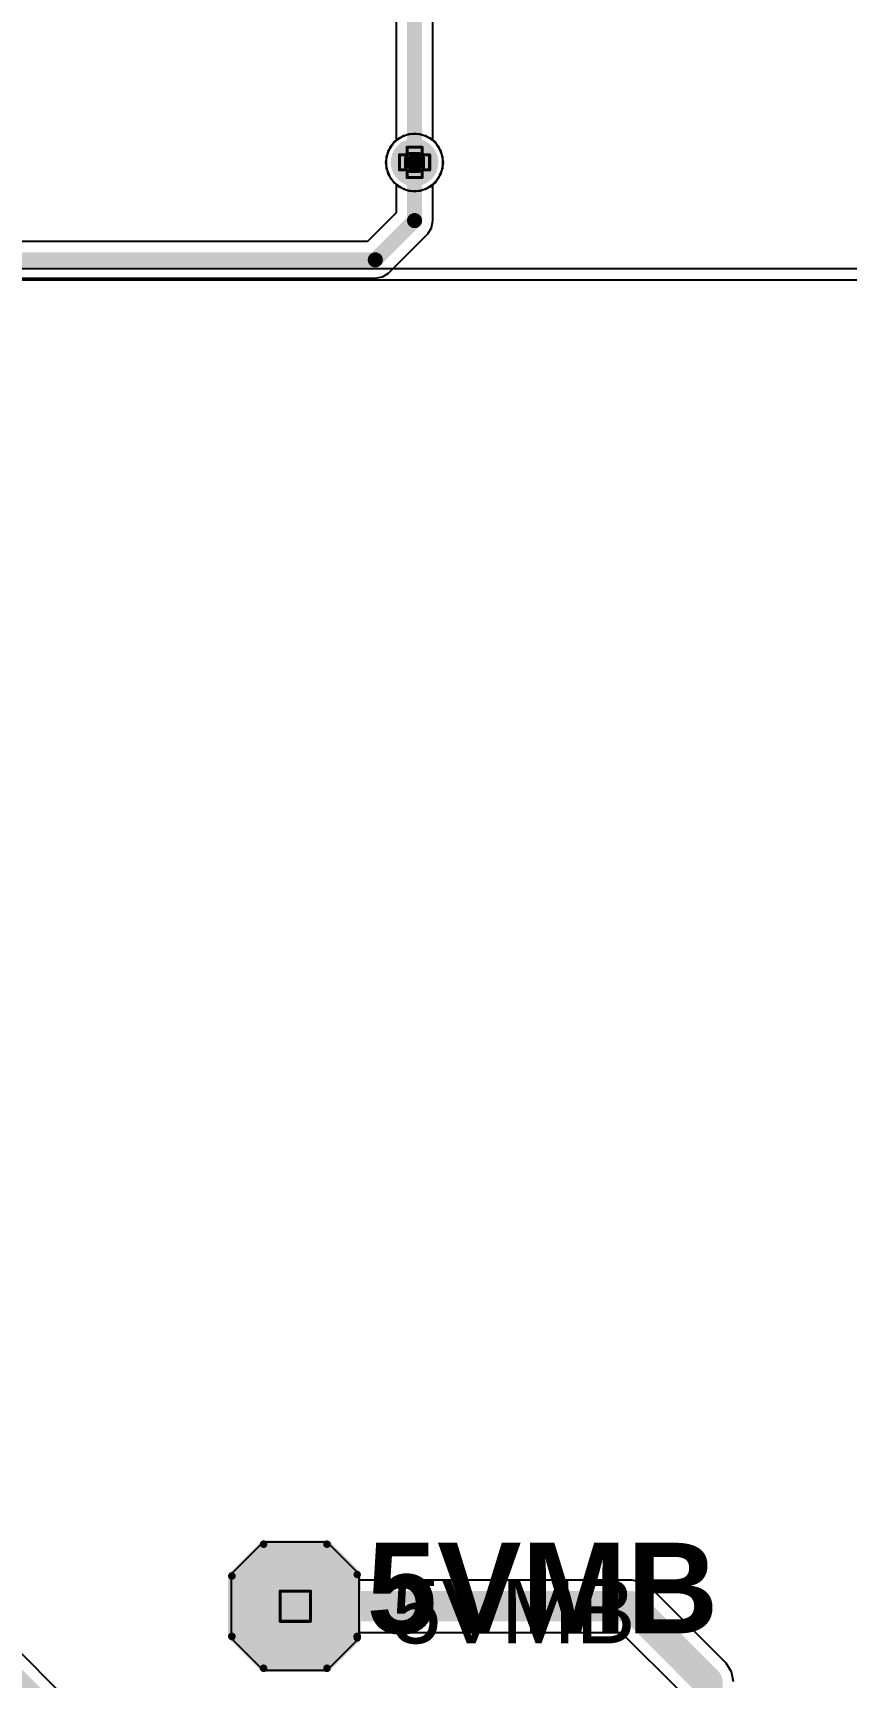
# Model space of a CAD drawing. Header units: inches. Extents: x -0.1 to 17.9, y -0.8 to 4.8.
# Drawn here: x 2.166 to 2.705, y 1.113 to 2.201 of the extents above; entities that cross this region are included whole.
import ezdxf

# ---------------------------------------------------------------- set-up
doc = ezdxf.new("R2010")
doc.units = ezdxf.units.IN
doc.header["$MEASUREMENT"] = 0
for name, color, linetype in [('Bottom Layer 1', 5, 'Continuous'), ('Bottom Solder', 6, 'Continuous'), ('Drill Drawing', 1, 'Continuous'), ('GND+Signal', 16, 'Continuous'), ('Multi-Layer', 9, 'Continuous'), ('Pad Holes', 156, 'Continuous'), ('PWR+Signal', 76, 'Continuous'), ('Top 3D Body', 56, 'Continuous'), ('Top Layer 1', 1, 'Continuous'), ('Top Overlay', 2, 'Continuous'), ('Top Solder', 216, 'Continuous'), ('Via Holes', 16, 'Continuous')]:
    doc.layers.add(name, color=color, linetype=linetype)
doc.styles.add('Arial', font='', dxfattribs={"height": 0.2})
doc.styles.add('Arial_Bold', font='', dxfattribs={"height": 0.2})
doc.styles.get('Arial').set_extended_font_data('Arial')
doc.styles.get('Arial_Bold').set_extended_font_data('Arial', bold=True)

# ---------------------------------------------------------------- blocks, each defined once
blk = doc.blocks.new('T____P______TH_1_8___H_________0_92___204')
at = {"layer": 'Bottom Layer 1'}
blk.add_hatch(color=5, dxfattribs=at).paths.add_polyline_path([(0.0177, 0.0354), (-0.0177, 0.0354), (-0.0354, 0.0177), (-0.0354, -0.0177), (-0.0177, -0.0354), (0.0177, -0.0354), (0.0354, -0.0177), (0.0354, 0.0177)])
at = {"layer": 'Bottom Solder'}
blk.add_hatch(color=6, dxfattribs=at).paths.add_polyline_path([(0.0197, 0.0394), (-0.0197, 0.0394), (-0.0394, 0.0197), (-0.0394, -0.0197), (-0.0197, -0.0394), (0.0197, -0.0394), (0.0394, -0.0197), (0.0394, 0.0197)])
at = {"layer": 'GND+Signal'}
blk.add_hatch(color=16, dxfattribs=at).paths.add_polyline_path([(0.0177, 0.0354), (-0.0177, 0.0354), (-0.0354, 0.0177), (-0.0354, -0.0177), (-0.0177, -0.0354), (0.0177, -0.0354), (0.0354, -0.0177), (0.0354, 0.0177)])
at = {"layer": 'Multi-Layer'}
blk.add_hatch(color=9, dxfattribs=at).paths.add_polyline_path([(0.0177, 0.0354), (-0.0177, 0.0354), (-0.0354, 0.0177), (-0.0354, -0.0177), (-0.0177, -0.0354), (0.0177, -0.0354), (0.0354, -0.0177), (0.0354, 0.0177)])
at = {"layer": 'Pad Holes'}
h = blk.add_hatch(color=7, dxfattribs=at)
edge = h.paths.add_edge_path()
edge.add_arc((0, 0), 0.0181, 0, 360)
at = {"layer": 'PWR+Signal'}
blk.add_hatch(color=76, dxfattribs=at).paths.add_polyline_path([(0.0177, 0.0354), (-0.0177, 0.0354), (-0.0354, 0.0177), (-0.0354, -0.0177), (-0.0177, -0.0354), (0.0177, -0.0354), (0.0354, -0.0177), (0.0354, 0.0177)])
at = {"layer": 'Top Layer 1'}
blk.add_hatch(color=1, dxfattribs=at).paths.add_polyline_path([(0.0177, 0.0354), (-0.0177, 0.0354), (-0.0354, 0.0177), (-0.0354, -0.0177), (-0.0177, -0.0354), (0.0177, -0.0354), (0.0354, -0.0177), (0.0354, 0.0177)])
at = {"layer": 'Top Solder'}
blk.add_hatch(color=216, dxfattribs=at).paths.add_polyline_path([(0.0197, 0.0394), (-0.0197, 0.0394), (-0.0394, 0.0197), (-0.0394, -0.0197), (-0.0197, -0.0394), (0.0197, -0.0394), (0.0394, -0.0197), (0.0394, 0.0197)])
at = {"layer": 'Top Overlay'}
for points in [[(-0.02, 0.042, 0.005, 0.005, 0), (-0.041, 0.021, 0.005, 0.005, 0)], [(-0.02, 0.042, 0.005, 0.005, 0), (0.02, 0.042, 0.005, 0.005, 0)], [(0.02, 0.042, 0.005, 0.005, 0), (0.041, 0.021, 0.005, 0.005, 0)], [(-0.041, 0.021, 0.005, 0.005, 0), (-0.041, -0.021, 0.005, 0.005, 0)], [(0.041, 0.021, 0.005, 0.005, 0), (0.041, -0.021, 0.005, 0.005, 0)], [(-0.041, -0.021, 0.005, 0.005, 0), (-0.021, -0.041, 0.005, 0.005, 0)], [(0.041, -0.021, 0.005, 0.005, 0), (0.021, -0.041, 0.005, 0.005, 0)], [(-0.02, -0.041, 0.005, 0.005, 0), (0.021, -0.041, 0.005, 0.005, 0)]]:
    blk.add_lwpolyline(points, format="xyseb", dxfattribs=at)
for points in [[(-0.0213, 0.042, 0.0025, 0.0025, 1), (-0.0187, 0.042, 0.0025, 0.0025, 1)], [(-0.0213, 0.042, 0.0025, 0.0025, 1), (-0.0187, 0.042, 0.0025, 0.0025, 1)], [(0.0187, 0.042, 0.0025, 0.0025, 1), (0.0213, 0.042, 0.0025, 0.0025, 1)], [(0.0187, 0.042, 0.0025, 0.0025, 1), (0.0213, 0.042, 0.0025, 0.0025, 1)], [(-0.0423, 0.021, 0.0025, 0.0025, 1), (-0.0398, 0.021, 0.0025, 0.0025, 1)], [(-0.0423, 0.021, 0.0025, 0.0025, 1), (-0.0398, 0.021, 0.0025, 0.0025, 1)], [(0.0398, 0.021, 0.0025, 0.0025, 1), (0.0423, 0.021, 0.0025, 0.0025, 1)], [(0.0398, 0.021, 0.0025, 0.0025, 1), (0.0423, 0.021, 0.0025, 0.0025, 1)], [(-0.0423, -0.021, 0.0025, 0.0025, 1), (-0.0398, -0.021, 0.0025, 0.0025, 1)], [(-0.0423, -0.021, 0.0025, 0.0025, 1), (-0.0398, -0.021, 0.0025, 0.0025, 1)], [(0.0398, -0.021, 0.0025, 0.0025, 1), (0.0423, -0.021, 0.0025, 0.0025, 1)], [(0.0398, -0.021, 0.0025, 0.0025, 1), (0.0423, -0.021, 0.0025, 0.0025, 1)], [(-0.0222, -0.041, 0.0025, 0.0025, 1), (-0.0198, -0.041, 0.0025, 0.0025, 1)], [(-0.0213, -0.041, 0.0025, 0.0025, 1), (-0.0187, -0.041, 0.0025, 0.0025, 1)], [(0.0198, -0.041, 0.0025, 0.0025, 1), (0.0222, -0.041, 0.0025, 0.0025, 1)], [(0.0198, -0.041, 0.0025, 0.0025, 1), (0.0222, -0.041, 0.0025, 0.0025, 1)]]:
    blk.add_lwpolyline(points, format="xyseb", close=True, dxfattribs=at)

msp = doc.modelspace()

# ---------------------------------------------------------------- hatches: boundary and pattern name
at = {"layer": 'Bottom Layer 1'}
h = msp.add_hatch(color=5, dxfattribs=at)
edge = h.paths.add_edge_path()
edge.add_arc((2.419, 2.1155), 0.0118, 0, 360)
at = {"layer": 'Bottom Solder'}
h = msp.add_hatch(color=6, dxfattribs=at)
edge = h.paths.add_edge_path()
edge.add_arc((2.419, 2.1155), 0.0158, 0, 360)
at = {"layer": 'GND+Signal'}
h = msp.add_hatch(color=16, dxfattribs=at)
edge = h.paths.add_edge_path()
edge.add_arc((2.419, 2.1155), 0.0118, 0, 360)
at = {"layer": 'PWR+Signal'}
h = msp.add_hatch(color=76, dxfattribs=at)
edge = h.paths.add_edge_path()
edge.add_arc((2.419, 2.1155), 0.0118, 0, 360)
at = {"layer": 'Top Layer 1'}
h = msp.add_hatch(color=1, dxfattribs=at)
edge = h.paths.add_edge_path()
edge.add_arc((2.419, 2.1155), 0.0118, 0, 360)
at = {"layer": 'Top Solder'}
h = msp.add_hatch(color=216, dxfattribs=at)
edge = h.paths.add_edge_path()
edge.add_arc((2.419, 2.1155), 0.0158, 0, 360)
at = {"layer": 'Via Holes'}
h = msp.add_hatch(color=7, dxfattribs=at)
edge = h.paths.add_edge_path()
edge.add_arc((2.419, 2.1155), 0.00591, 0, 360)

# ---------------------------------------------------------------- linework, layer by layer
at = {"layer": 'Bottom Layer 1'}
for p, q in [((2.4153, 2.1343), (2.4083, 2.1314)), ((2.4227, 2.1343), (2.4153, 2.1343)), ((2.4297, 2.1314), (2.4227, 2.1343)), ((2.4031, 2.1262), (2.4002, 2.1192)), ((2.4083, 2.1314), (2.4031, 2.1262)), ((2.4349, 2.1262), (2.4297, 2.1314)), ((2.4378, 2.1192), (2.4349, 2.1262)), ((2.4002, 2.1192), (2.4002, 2.1118)), ((2.4002, 2.1118), (2.4031, 2.1048)), ((2.4349, 2.1048), (2.4378, 2.1118)), ((2.4378, 2.1118), (2.4378, 2.1192)), ((2.4031, 2.1048), (2.4068, 2.1011)), ((2.4068, 2.1011), (2.4068, 2.0821)), ((2.4312, 2.1011), (2.4349, 2.1048)), ((2.4312, 2.077), (2.4312, 2.1011)), ((2.4068, 2.0821), (2.3879, 2.0632)), ((2.4017, 2.0423), (2.4277, 2.0683)), ((2.4277, 2.0683), (2.4303, 2.0723)), ((2.4303, 2.0723), (2.4312, 2.077)), ((2.3879, 2.0632), (1.5204, 2.0632)), ((1.5204, 2.0388), (2.393, 2.0388)), ((2.393, 2.0388), (2.3977, 2.0397)), ((2.3977, 2.0397), (2.4017, 2.0423)), ((2.3188, 1.2024), (2.2976, 1.1812)), ((2.3612, 1.2024), (2.3188, 1.2024)), ((2.3824, 1.1812), (2.3612, 1.2024)), ((2.2976, 1.1812), (2.2976, 1.1388)), ((2.3824, 1.1388), (2.3824, 1.1812)), ((2.2976, 1.1388), (2.3188, 1.1176)), ((2.3612, 1.1176), (2.3824, 1.1388)), ((2.3188, 1.1176), (2.3612, 1.1176))]:
    msp.add_line(p, q, dxfattribs=at)
for points in [[(2.419, 2.077, 0.01, 0.01, 0), (2.419, 2.1155, 0.01, 0.01, 0)], [(2.393, 2.051, 0.01, 0.01, 0), (2.419, 2.077, 0.01, 0.01, 0)], [(1.506, 2.051, 0.01, 0.01, 0), (2.393, 2.051, 0.01, 0.01, 0)]]:
    msp.add_lwpolyline(points, format="xyseb", dxfattribs=at)
for points in [[(2.4165, 2.1155, 0.005, 0.005, 1), (2.4215, 2.1155, 0.005, 0.005, 1)], [(2.4165, 2.077, 0.005, 0.005, 1), (2.4215, 2.077, 0.005, 0.005, 1)], [(2.4165, 2.077, 0.005, 0.005, 1), (2.4215, 2.077, 0.005, 0.005, 1)], [(2.3905, 2.051, 0.005, 0.005, 1), (2.3955, 2.051, 0.005, 0.005, 1)], [(2.3905, 2.051, 0.005, 0.005, 1), (2.3955, 2.051, 0.005, 0.005, 1)]]:
    msp.add_lwpolyline(points, format="xyseb", close=True, dxfattribs=at)
at = {"layer": 'Drill Drawing'}
for points in [[(2.414, 2.1205, 0.002, 0.002, 0), (2.414, 2.1255, 0.002, 0.002, 0)], [(2.414, 2.1255, 0.002, 0.002, 0), (2.424, 2.1255, 0.002, 0.002, 0)], [(2.416, 2.1185, 0.002, 0.002, 0), (2.416, 2.1215, 0.002, 0.002, 0)], [(2.416, 2.1215, 0.002, 0.002, 0), (2.422, 2.1215, 0.002, 0.002, 0)], [(2.422, 2.1185, 0.002, 0.002, 0), (2.422, 2.1215, 0.002, 0.002, 0)], [(2.424, 2.1205, 0.002, 0.002, 0), (2.424, 2.1255, 0.002, 0.002, 0)], [(2.409, 2.1105, 0.002, 0.002, 0), (2.409, 2.1205, 0.002, 0.002, 0)], [(2.409, 2.1205, 0.002, 0.002, 0), (2.414, 2.1205, 0.002, 0.002, 0)], [(2.409, 2.1105, 0.002, 0.002, 0), (2.414, 2.1105, 0.002, 0.002, 0)], [(2.413, 2.1125, 0.002, 0.002, 0), (2.413, 2.1185, 0.002, 0.002, 0)], [(2.413, 2.1185, 0.002, 0.002, 0), (2.416, 2.1185, 0.002, 0.002, 0)], [(2.413, 2.1125, 0.002, 0.002, 0), (2.416, 2.1125, 0.002, 0.002, 0)], [(2.414, 2.1055, 0.002, 0.002, 0), (2.414, 2.1105, 0.002, 0.002, 0)], [(2.416, 2.1095, 0.002, 0.002, 0), (2.416, 2.1125, 0.002, 0.002, 0)], [(2.422, 2.1185, 0.002, 0.002, 0), (2.425, 2.1185, 0.002, 0.002, 0)], [(2.422, 2.1125, 0.002, 0.002, 0), (2.425, 2.1125, 0.002, 0.002, 0)], [(2.422, 2.1095, 0.002, 0.002, 0), (2.422, 2.1125, 0.002, 0.002, 0)], [(2.424, 2.1205, 0.002, 0.002, 0), (2.429, 2.1205, 0.002, 0.002, 0)], [(2.424, 2.1105, 0.002, 0.002, 0), (2.429, 2.1105, 0.002, 0.002, 0)], [(2.424, 2.1055, 0.002, 0.002, 0), (2.424, 2.1105, 0.002, 0.002, 0)], [(2.425, 2.1125, 0.002, 0.002, 0), (2.425, 2.1185, 0.002, 0.002, 0)], [(2.429, 2.1105, 0.002, 0.002, 0), (2.429, 2.1205, 0.002, 0.002, 0)], [(2.414, 2.1055, 0.002, 0.002, 0), (2.424, 2.1055, 0.002, 0.002, 0)], [(2.416, 2.1095, 0.002, 0.002, 0), (2.422, 2.1095, 0.002, 0.002, 0)], [(2.33, 1.17, 0.002, 0.002, 0), (2.35, 1.17, 0.002, 0.002, 0)], [(2.33, 1.15, 0.002, 0.002, 0), (2.33, 1.17, 0.002, 0.002, 0)], [(2.35, 1.15, 0.002, 0.002, 0), (2.35, 1.17, 0.002, 0.002, 0)], [(2.33, 1.15, 0.002, 0.002, 0), (2.35, 1.15, 0.002, 0.002, 0)]]:
    msp.add_lwpolyline(points, format="xyseb", dxfattribs=at)
for points in [[(2.4135, 2.1255, 0.001, 0.001, 1), (2.4145, 2.1255, 0.001, 0.001, 1)], [(2.4135, 2.1255, 0.001, 0.001, 1), (2.4145, 2.1255, 0.001, 0.001, 1)], [(2.4155, 2.1215, 0.001, 0.001, 1), (2.4165, 2.1215, 0.001, 0.001, 1)], [(2.4155, 2.1215, 0.001, 0.001, 1), (2.4165, 2.1215, 0.001, 0.001, 1)], [(2.4215, 2.1215, 0.001, 0.001, 1), (2.4225, 2.1215, 0.001, 0.001, 1)], [(2.4215, 2.1215, 0.001, 0.001, 1), (2.4225, 2.1215, 0.001, 0.001, 1)], [(2.4235, 2.1255, 0.001, 0.001, 1), (2.4245, 2.1255, 0.001, 0.001, 1)], [(2.4235, 2.1255, 0.001, 0.001, 1), (2.4245, 2.1255, 0.001, 0.001, 1)], [(2.4085, 2.1205, 0.001, 0.001, 1), (2.4095, 2.1205, 0.001, 0.001, 1)], [(2.4085, 2.1205, 0.001, 0.001, 1), (2.4095, 2.1205, 0.001, 0.001, 1)], [(2.4085, 2.1105, 0.001, 0.001, 1), (2.4095, 2.1105, 0.001, 0.001, 1)], [(2.4085, 2.1105, 0.001, 0.001, 1), (2.4095, 2.1105, 0.001, 0.001, 1)], [(2.4125, 2.1185, 0.001, 0.001, 1), (2.4135, 2.1185, 0.001, 0.001, 1)], [(2.4125, 2.1185, 0.001, 0.001, 1), (2.4135, 2.1185, 0.001, 0.001, 1)], [(2.4125, 2.1125, 0.001, 0.001, 1), (2.4135, 2.1125, 0.001, 0.001, 1)], [(2.4125, 2.1125, 0.001, 0.001, 1), (2.4135, 2.1125, 0.001, 0.001, 1)], [(2.4135, 2.1205, 0.001, 0.001, 1), (2.4145, 2.1205, 0.001, 0.001, 1)], [(2.4135, 2.1205, 0.001, 0.001, 1), (2.4145, 2.1205, 0.001, 0.001, 1)], [(2.4135, 2.1105, 0.001, 0.001, 1), (2.4145, 2.1105, 0.001, 0.001, 1)], [(2.4135, 2.1105, 0.001, 0.001, 1), (2.4145, 2.1105, 0.001, 0.001, 1)], [(2.4155, 2.1185, 0.001, 0.001, 1), (2.4165, 2.1185, 0.001, 0.001, 1)], [(2.4155, 2.1185, 0.001, 0.001, 1), (2.4165, 2.1185, 0.001, 0.001, 1)], [(2.4155, 2.1125, 0.001, 0.001, 1), (2.4165, 2.1125, 0.001, 0.001, 1)], [(2.4155, 2.1125, 0.001, 0.001, 1), (2.4165, 2.1125, 0.001, 0.001, 1)], [(2.4215, 2.1185, 0.001, 0.001, 1), (2.4225, 2.1185, 0.001, 0.001, 1)], [(2.4215, 2.1185, 0.001, 0.001, 1), (2.4225, 2.1185, 0.001, 0.001, 1)], [(2.4215, 2.1125, 0.001, 0.001, 1), (2.4225, 2.1125, 0.001, 0.001, 1)], [(2.4215, 2.1125, 0.001, 0.001, 1), (2.4225, 2.1125, 0.001, 0.001, 1)], [(2.4235, 2.1205, 0.001, 0.001, 1), (2.4245, 2.1205, 0.001, 0.001, 1)], [(2.4235, 2.1205, 0.001, 0.001, 1), (2.4245, 2.1205, 0.001, 0.001, 1)], [(2.4235, 2.1105, 0.001, 0.001, 1), (2.4245, 2.1105, 0.001, 0.001, 1)], [(2.4235, 2.1105, 0.001, 0.001, 1), (2.4245, 2.1105, 0.001, 0.001, 1)], [(2.4245, 2.1185, 0.001, 0.001, 1), (2.4255, 2.1185, 0.001, 0.001, 1)], [(2.4245, 2.1185, 0.001, 0.001, 1), (2.4255, 2.1185, 0.001, 0.001, 1)], [(2.4245, 2.1125, 0.001, 0.001, 1), (2.4255, 2.1125, 0.001, 0.001, 1)], [(2.4245, 2.1125, 0.001, 0.001, 1), (2.4255, 2.1125, 0.001, 0.001, 1)], [(2.4285, 2.1205, 0.001, 0.001, 1), (2.4295, 2.1205, 0.001, 0.001, 1)], [(2.4285, 2.1205, 0.001, 0.001, 1), (2.4295, 2.1205, 0.001, 0.001, 1)], [(2.4285, 2.1105, 0.001, 0.001, 1), (2.4295, 2.1105, 0.001, 0.001, 1)], [(2.4285, 2.1105, 0.001, 0.001, 1), (2.4295, 2.1105, 0.001, 0.001, 1)], [(2.4135, 2.1055, 0.001, 0.001, 1), (2.4145, 2.1055, 0.001, 0.001, 1)], [(2.4135, 2.1055, 0.001, 0.001, 1), (2.4145, 2.1055, 0.001, 0.001, 1)], [(2.4155, 2.1095, 0.001, 0.001, 1), (2.4165, 2.1095, 0.001, 0.001, 1)], [(2.4155, 2.1095, 0.001, 0.001, 1), (2.4165, 2.1095, 0.001, 0.001, 1)], [(2.4215, 2.1095, 0.001, 0.001, 1), (2.4225, 2.1095, 0.001, 0.001, 1)], [(2.4215, 2.1095, 0.001, 0.001, 1), (2.4225, 2.1095, 0.001, 0.001, 1)], [(2.4235, 2.1055, 0.001, 0.001, 1), (2.4245, 2.1055, 0.001, 0.001, 1)], [(2.4235, 2.1055, 0.001, 0.001, 1), (2.4245, 2.1055, 0.001, 0.001, 1)], [(2.3295, 1.17, 0.001, 0.001, 1), (2.3305, 1.17, 0.001, 0.001, 1)], [(2.3295, 1.17, 0.001, 0.001, 1), (2.3305, 1.17, 0.001, 0.001, 1)], [(2.3495, 1.17, 0.001, 0.001, 1), (2.3505, 1.17, 0.001, 0.001, 1)], [(2.3495, 1.17, 0.001, 0.001, 1), (2.3505, 1.17, 0.001, 0.001, 1)], [(2.3295, 1.15, 0.001, 0.001, 1), (2.3305, 1.15, 0.001, 0.001, 1)], [(2.3295, 1.15, 0.001, 0.001, 1), (2.3305, 1.15, 0.001, 0.001, 1)], [(2.3495, 1.15, 0.001, 0.001, 1), (2.3505, 1.15, 0.001, 0.001, 1)], [(2.3495, 1.15, 0.001, 0.001, 1), (2.3505, 1.15, 0.001, 0.001, 1)]]:
    msp.add_lwpolyline(points, format="xyseb", close=True, dxfattribs=at)
at = {"layer": 'GND+Signal'}
for p, q in [((2.4117, 2.1332), (2.4054, 2.1291)), ((2.419, 2.1347), (2.4117, 2.1332)), ((2.4263, 2.1332), (2.419, 2.1347)), ((2.4326, 2.1291), (2.4263, 2.1332)), ((2.4013, 2.1228), (2.3998, 2.1155)), ((2.4054, 2.1291), (2.4013, 2.1228)), ((2.4367, 2.1228), (2.4326, 2.1291)), ((2.4382, 2.1155), (2.4367, 2.1228)), ((2.3998, 2.1155), (2.4013, 2.1082)), ((2.4367, 2.1082), (2.4382, 2.1155)), ((2.4013, 2.1082), (2.4054, 2.1019)), ((2.4054, 2.1019), (2.4117, 2.0978)), ((2.4263, 2.0978), (2.4326, 2.1019)), ((2.4326, 2.1019), (2.4367, 2.1082)), ((2.4117, 2.0978), (2.419, 2.0963)), ((2.419, 2.0963), (2.4263, 2.0978)), ((3.0014, 2.045), (1.5922, 2.045)), ((1.5922, 2.0379), (2.9926, 2.0379)), ((2.3188, 1.2024), (2.2976, 1.1812)), ((2.3612, 1.2024), (2.3188, 1.2024)), ((2.3824, 1.1812), (2.3612, 1.2024)), ((2.2976, 1.1812), (2.2976, 1.1388)), ((2.3824, 1.1388), (2.3824, 1.1812)), ((2.2976, 1.1388), (2.3188, 1.1176)), ((2.3612, 1.1176), (2.3824, 1.1388)), ((2.3188, 1.1176), (2.3612, 1.1176))]:
    msp.add_line(p, q, dxfattribs=at)
at = {"layer": 'PWR+Signal'}
for p, q in [((2.4153, 2.1343), (2.4083, 2.1314)), ((2.4227, 2.1343), (2.4153, 2.1343)), ((2.4297, 2.1314), (2.4227, 2.1343)), ((2.4031, 2.1262), (2.4002, 2.1192)), ((2.4083, 2.1314), (2.4031, 2.1262)), ((2.4349, 2.1262), (2.4297, 2.1314)), ((2.4378, 2.1192), (2.4349, 2.1262)), ((2.4002, 2.1192), (2.4002, 2.1118)), ((2.4002, 2.1118), (2.4031, 2.1048)), ((2.4349, 2.1048), (2.4378, 2.1118)), ((2.4378, 2.1118), (2.4378, 2.1192)), ((2.4031, 2.1048), (2.4083, 2.0996)), ((2.4297, 2.0996), (2.4349, 2.1048)), ((2.4083, 2.0996), (2.4153, 2.0967)), ((2.4153, 2.0967), (2.4227, 2.0967)), ((2.4227, 2.0967), (2.4297, 2.0996)), ((2.3188, 1.2024), (2.2976, 1.1812)), ((2.3612, 1.2024), (2.3188, 1.2024)), ((2.3824, 1.1812), (2.3612, 1.2024)), ((2.2976, 1.1812), (2.2976, 1.1388)), ((2.3824, 1.1388), (2.3824, 1.1812)), ((2.2976, 1.1388), (2.3188, 1.1176)), ((2.3612, 1.1176), (2.3824, 1.1388)), ((2.3188, 1.1176), (2.3612, 1.1176))]:
    msp.add_line(p, q, dxfattribs=at)
at = {"layer": 'Top Layer 1'}
for p, q in [((2.4312, 2.1299), (2.4312, 2.5024)), ((2.4068, 2.4042), (2.4068, 2.1299)), ((2.4031, 2.1262), (2.4002, 2.1192)), ((2.4068, 2.1299), (2.4031, 2.1262)), ((2.4349, 2.1262), (2.4312, 2.1299)), ((2.4378, 2.1192), (2.4349, 2.1262)), ((2.4002, 2.1192), (2.4002, 2.1118)), ((2.4002, 2.1118), (2.4031, 2.1048)), ((2.4349, 2.1048), (2.4378, 2.1118)), ((2.4378, 2.1118), (2.4378, 2.1192)), ((2.4031, 2.1048), (2.4083, 2.0996)), ((2.4297, 2.0996), (2.4349, 2.1048)), ((2.4083, 2.0996), (2.4153, 2.0967)), ((2.4153, 2.0967), (2.4227, 2.0967)), ((2.4227, 2.0967), (2.4297, 2.0996)), ((2.3177, 0.9696), (1.5457, 1.7416)), ((2.3188, 1.2024), (2.2976, 1.1812)), ((2.3612, 1.2024), (2.3188, 1.2024)), ((2.3824, 1.1812), (2.3612, 1.2024)), ((2.2976, 1.1812), (2.2976, 1.1388)), ((2.3824, 1.1773), (2.3824, 1.1812)), ((2.563, 1.1773), (2.3824, 1.1773)), ((2.5696, 1.176), (2.563, 1.1773)), ((2.5753, 1.1723), (2.5696, 1.176)), ((2.6253, 1.1223), (2.5753, 1.1723)), ((2.3824, 1.1388), (2.3824, 1.1427)), ((2.3824, 1.1427), (2.5558, 1.1427)), ((2.5558, 1.1427), (2.5957, 1.1028)), ((2.2976, 1.1388), (2.3188, 1.1176)), ((2.3612, 1.1176), (2.3824, 1.1388)), ((2.629, 1.1166), (2.6253, 1.1223)), ((2.6253, 1.1223), (2.6253, 1.1223)), ((2.3188, 1.1176), (2.3612, 1.1176)), ((2.6303, 1.11), (2.629, 1.1166))]:
    msp.add_line(p, q, dxfattribs=at)
for points in [[(2.419, 2.1155, 0.01, 0.01, 0), (2.419, 2.5168, 0.01, 0.01, 0)], [(1.367, 1.903, 0.01, 0.01, 0), (2.311, 0.959, 0.01, 0.01, 0)], [(2.34, 1.16, 0.02, 0.02, 0), (2.563, 1.16, 0.02, 0.02, 0)], [(2.563, 1.16, 0.02, 0.02, 0), (2.613, 1.11, 0.02, 0.02, 0)], [(2.613, 0.8873, 0.02, 0.02, 0), (2.613, 1.11, 0.02, 0.02, 0)]]:
    msp.add_lwpolyline(points, format="xyseb", dxfattribs=at)
for points in [[(2.4165, 2.1155, 0.005, 0.005, 1), (2.4215, 2.1155, 0.005, 0.005, 1)], [(2.335, 1.16, 0.01, 0.01, 1), (2.345, 1.16, 0.01, 0.01, 1)], [(2.558, 1.16, 0.01, 0.01, 1), (2.568, 1.16, 0.01, 0.01, 1)], [(2.558, 1.16, 0.01, 0.01, 1), (2.568, 1.16, 0.01, 0.01, 1)], [(2.608, 1.11, 0.01, 0.01, 1), (2.618, 1.11, 0.01, 0.01, 1)], [(2.608, 1.11, 0.01, 0.01, 1), (2.618, 1.11, 0.01, 0.01, 1)]]:
    msp.add_lwpolyline(points, format="xyseb", close=True, dxfattribs=at)

# ---------------------------------------------------------------- block references
at = {"rotation": 90}
msp.add_blockref('T____P______TH_1_8___H_________0_92___204', (2.34, 1.16), dxfattribs=at)

# ---------------------------------------------------------------- texts
at = {"layer": 'Top 3D Body', "style": 'Arial'}
msp.add_text('5VMB', height=0.0425, dxfattribs=at).set_placement((2.4037, 1.1354))
at = {"layer": 'Top Overlay', "style": 'Arial_Bold'}
msp.add_text('5VMB', height=0.06, dxfattribs=at).set_placement((2.3873, 1.142))

doc.saveas('drawing.dxf')
